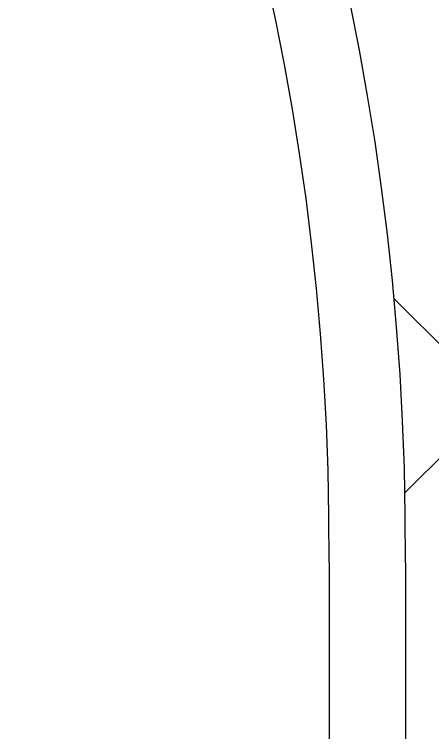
# Model space of a CAD drawing. Header units: millimetres. Extents: x -46397 to 283259, y -8690 to 23983.
# Drawn here: x -13723.8 to -13690.9, y 22545.5 to 22602 of the extents above; entities that cross this region are included whole.
import ezdxf

# ---------------------------------------------------------------- set-up
doc = ezdxf.new("R2010")
doc.units = ezdxf.units.MM
doc.linetypes.add('CENTER', pattern=[2, 1.25, -0.25, 0.25, -0.25])
doc.linetypes.add('PHANTOM', pattern=[63.50000000000001, 31.75, -6.35, 6.35, -6.35, 6.35, -6.35])
doc.layers.add('DUONGTAM', color=1, linetype='CENTER', lineweight=0)

# ---------------------------------------------------------------- blocks, each defined once
blk = doc.blocks.new('BO-3')
at = {"color": 251, "linetype": 'PHANTOM', "ltscale": 5}
blk.add_lwpolyline([(-606.0000573569491, 4477.681669438239), (-606.0000573569491, 4527.674642029956, -0.2844896771697005), (-491.0339997755441, 4716.345409370998, -0.2389866582865144), (491.033753531286, 4716.34547604927, -0.2844896771696986), (605.9999426430436, 4527.674642030014), (605.9999426430509, 4477.681669438297)], format="xyb", close=True, dxfattribs=at)
blk.add_lwpolyline([(-600.0000573569491, 4477.681669438239), (-600.0000573569491, 4527.696005619112, -0.2845175878861647), (-488.3209742624063, 4710.993821516439, -0.2389866582865143), (488.3208595484789, 4710.993821516498, -0.284517587886162), (599.9999426430436, 4527.69600561917), (599.9999426430509, 4477.681669438297)], format="xyb", dxfattribs=at)

msp = doc.modelspace()

# ---------------------------------------------------------------- hatches: boundary and pattern name
h = msp.add_hatch()
h.set_pattern_fill('AR-HBONE', color=1, scale=0.3)
h.set_pattern_definition([(45, (0, 17679.12712040497), (0, 43.10522938113193), [91.44, -30.48]), (135, (21.5526, 17700.67972040497), (4.263256414560601e-15, 43.10522938113193), [91.44, -30.48])])
edge = h.paths.add_edge_path()
edge.add_arc((-13902.9187022055, 22560.30553397298), 309.8672226549789, 359.6666515237143, 423.1169667415333)
edge.add_arc((-14299.05672398445, 21778.84039392169), 1186.002541664147, 63.11830001360106, 116.8815903985129)
edge.add_arc((-14695.19287595092, 22560.30439290515), 309.8690858305676, 116.8828267875244, 180.3331384111498)
edge.add_line((-15005.05672395404, 22558.50271197587), (-15005.05672395404, 20959.155102706))
edge.add_arc((-14695.19486532017, 20957.35220781831), 309.8671035557227, 179.6666349876761, 243.1169466113307)
edge.add_arc((-14299.05672391862, 21738.81744459618), 1186.002562924214, 243.1182917126435, 296.881582097546)
edge.add_arc((-13902.92067407904, 20957.35348399165), 309.8691874968335, 296.8828086502086, 360.333123868043)
edge.add_line((-13593.05672395407, 20959.1550868608), (-13593.05672395407, 22558.50272782108))
edge = h.paths.add_edge_path(flags=16)
edge.add_arc((-14695.19486532017, 20957.35220781831), 209.8671035557354, 179.5949246077561, 243.11694661132822, ccw=False)
edge.add_line((-14905.05672395404, 20958.83593474927), (-14905.05672395404, 22558.82187993259))
edge.add_arc((-14695.1948653202, 22560.30560686358), 209.8671035556937, 116.8830533886665, 180.4050753922479, ccw=False)
edge.add_arc((-14299.056723952, 21778.84308044945), 1086.000145450191, 63.11835869768947, 116.8816490825956, ccw=False)
edge.add_arc((-13902.91870220541, 22560.30553397301), 209.8672226548896, -0.40505526202201736, 63.11696674154541, ccw=False)
edge.add_line((-13693.05672395407, 22558.82187993265), (-13693.05672395407, 20958.83593474922))
edge.add_arc((-13902.91870220541, 20957.35228070886), 209.867222654892, -63.11696674154541, 0.4050552620219037, ccw=False)
edge.add_arc((-14299.056723952, 21738.81473423243), 1086.000145450205, 243.1183509174047, 296.8816413023102, ccw=False)

# ---------------------------------------------------------------- linework, layer by layer
at = {"layer": 'DUONGTAM', "color": 5, "lineweight": 0, "ltscale": 100, "elevation": -1.499105149169903}
msp.add_lwpolyline([(-15005.05672395404, 22508.82890734099), (-15005.05672395404, 21008.82890734099), (-15005.05672395404, 20959.155102706, 0.2841514876964523), (-14835.30775825825, 20680.97203649891, 0.2389866582865132), (-13762.80801940829, 20680.97085544734, 0.2841515046453008), (-13593.05672395407, 20959.1550868608), (-13593.05672395404, 21008.82890734087), (-13593.05672395404, 22508.82890734093), (-13593.05672395407, 22558.50272782108, 0.2841515046452913), (-13762.80585251719, 22836.68586074773, 0.2389866582865132), (-14835.30557214204, 22836.68688641645, 0.284151487696457), (-15005.05672395404, 22558.50271197587)], format="xyb", close=True, dxfattribs=at)
msp.add_lwpolyline([(-14905.05672395404, 22508.82890734099), (-14905.05672395404, 21008.82890734099), (-14905.05672395404, 20958.83593474927, 0.2844896771697005), (-14790.09066637265, 20770.16516740823, 0.2389866582865144), (-13808.02291306583, 20770.16510072996, 0.2844896771696986), (-13693.05672395407, 20958.83593474922), (-13693.05672395404, 21008.82890734093), (-13693.05672395404, 22508.82890734093), (-13693.05672395407, 22558.82187993265, 0.2844896771696986), (-13808.02291306583, 22747.49271395191, 0.2389866582865144), (-14790.09066637265, 22747.49264727363, 0.2844896771697005), (-14905.05672395404, 22558.82187993259), (-14905.05672395404, 22508.82890734087)], format="xyb", dxfattribs=at)

# ---------------------------------------------------------------- block references
msp.add_blockref('BO-3', (-14299.05666853074, 18031.214592042, -1.499105149169903))

doc.saveas('drawing.dxf')
